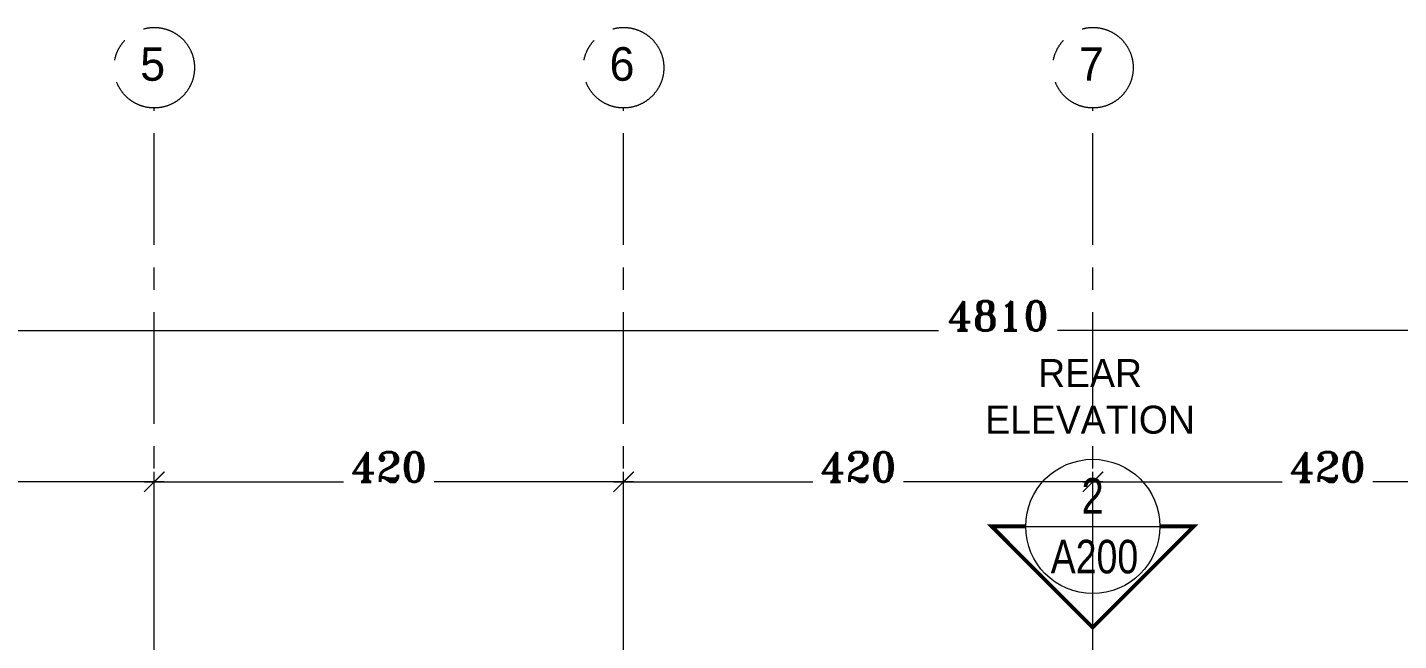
# Model space of a CAD drawing. Header units: millimetres. Extents: x -9083 to 924194, y -232449 to 321637.
# Drawn here: x 84150 to 96420, y 174707 to 180189 of the extents above; entities that cross this region are included whole.
import ezdxf
from ezdxf.enums import TextEntityAlignment as Align

# ---------------------------------------------------------------- set-up
doc = ezdxf.new("R2010")
doc.units = ezdxf.units.MM
doc.header["$LTSCALE"] = 400
doc.header["$MEASUREMENT"] = 0
doc.header["$PDMODE"] = 3
doc.linetypes.add('CENTER', pattern=[2, 1.25, -0.25, 0.25, -0.25])
doc.linetypes.add('CENTERX2', pattern=[4, 2.5, -0.5, 0.5, -0.5])
doc.layers.get('0').update_dxf_attribs({"lineweight": 0, "true_color": 0xff1414})
doc.layers.get('Defpoints').update_dxf_attribs({"color": 8, "lineweight": 5})
doc.layers.add('AXIES', color=7, linetype='CENTER', lineweight=0, true_color=0x949596)
for name, color, linetype, lineweight in [('AXIS DIMENSION', 8, 'Continuous', 5), ('GENERAL TEXT', 4, 'Continuous', 5), ('REFER SECTIONS', 8, 'Continuous', 5), ('TAG ELEVATIONS DETAIL', 8, 'Continuous', 9), ('WALL PROPOSED', 255, 'Continuous', 30)]:
    doc.layers.add(name, color=color, linetype=linetype, lineweight=lineweight)
doc.styles.add('arial', font='arial.ttf', dxfattribs={"width": 0.8, "height": 2.2})
doc.styles.add('ROMANT', font='romant.shx')
doc.styles.get("Standard").update_dxf_attribs({"font": 'GOTHIC.TTF', "height": 220})
doc.dimstyles.new('AXIS DIMENSION', dxfattribs={"dimscale": 1.2, "dimtxt": 220, "dimasz": 150, "dimexe": 75, "dimexo": 200, "dimgap": 50, "dimtad": 0, "dimdec": 0, "dimlfac": 0.1, "dimzin": 0, "dimdsep": 46, "dimtxsty": 'ROMANT', "dimblk": 'OBLIQUE', "dimcen": 200, "dimdle": 75, "dimclrd": 17, "dimclre": 94, "dimclrt": 3, "dimadec": 0, "dimazin": 0, "dimtfac": 0.5, "dimtdec": 0, "dimtix": 1, "dimtofl": 0, "dimtmove": 2, "dimatfit": 2, "dimfxl": 100, "dimtvp": 0.5, "dimtolj": 1, "dimtzin": 0, "dimlwd": -1, "dimlwe": -1, "dimarcsym": 0})

# ---------------------------------------------------------------- blocks, each defined once
blk = doc.blocks.new('A-ELEV-REF-ARROW-1')
at = {"layer": 'TAG ELEVATIONS DETAIL', "const_width": 34.3}
blk.add_lwpolyline([(600, 0), (904, 0), (0, -904), (-904, 0), (-600, 0)], dxfattribs=at)
at = {"layer": 'TAG ELEVATIONS DETAIL'}
blk.add_circle((0, 0), 600, dxfattribs=at)
blk = doc.blocks.new('A-ELEV-REF-1')
at = {"layer": 'TAG ELEVATIONS DETAIL', "linetype": 'Continuous'}
blk.add_line((-600, 0), (600, 0), dxfattribs=at)
at = {"layer": 'TAG ELEVATIONS DETAIL', "linetype": 'Continuous', "style": 'arial', "width": 0.8}
for tag, p in [('ELEV-NO', (-1, 276)), ('DRAWING-REF', (15, -270))]:
    blk.add_attdef(tag, text='', height=320, dxfattribs=at).set_placement(p, align=Align.MIDDLE)
blk = doc.blocks.new('_Oblique')
at = {"color": 0, "linetype": 'ByBlock', "lineweight": -2}
blk.add_line((-0.5, -0.5), (0.5, 0.5), dxfattribs=at)
blk = doc.blocks.new('*D160')
at = {"layer": 'AXIS DIMENSION', "color": 94, "ltscale": 20, "transparency": 16777216}
for p, q in [((6089883, 811189), (6089883, 813339)), ((6094081, 811189), (6094081, 813339))]:
    blk.add_line(p, q, dxfattribs=at)
at = {"layer": 'AXIS DIMENSION', "color": 17, "ltscale": 20, "transparency": 16777216}
for p, q in [((6089793, 813249), (6091576, 813249)), ((6094171, 813249), (6092387, 813249))]:
    blk.add_line(p, q, dxfattribs=at)
at = {"layer": 'Defpoints', "color": 0, "ltscale": 20, "transparency": 16777216}
for p in [(6094081, 813249), (6089883, 810949), (6094081, 810949)]:
    blk.add_point(p, dxfattribs=at)
at = {"layer": 'AXIS DIMENSION', "color": 17, "ltscale": 20, "transparency": 16777216, "xscale": 179.9999999999999, "yscale": 179.9999999999999, "zscale": 179.9999999999999, "rotation": 180}
blk.add_blockref('_Oblique', (6089883, 813249), dxfattribs=at)
at = {"layer": 'AXIS DIMENSION', "color": 17, "ltscale": 20, "transparency": 16777216, "xscale": 179.9999999999999, "yscale": 179.9999999999999, "zscale": 179.9999999999999}
blk.add_blockref('_Oblique', (6094081, 813249), dxfattribs=at)
at = {"layer": 'AXIS DIMENSION', "color": 3, "ltscale": 20, "transparency": 16777216, "insert": (6091982, 813381), "char_height": 264, "attachment_point": 5, "style": 'ROMANT'}
blk.add_mtext('\\A1;420', dxfattribs=at)
blk = doc.blocks.new('*D161')
at = {"layer": 'AXIS DIMENSION', "color": 94, "ltscale": 20, "transparency": 16777216}
for p, q in [((6094083, 811189), (6094083, 813339)), ((6098281, 811189), (6098281, 813339))]:
    blk.add_line(p, q, dxfattribs=at)
at = {"layer": 'AXIS DIMENSION', "color": 17, "ltscale": 20, "transparency": 16777216}
for p, q in [((6093993, 813249), (6095776, 813249)), ((6098371, 813249), (6096587, 813249))]:
    blk.add_line(p, q, dxfattribs=at)
at = {"layer": 'Defpoints', "color": 0, "ltscale": 20, "transparency": 16777216}
for p in [(6098281, 813249), (6094083, 810949), (6098281, 810949)]:
    blk.add_point(p, dxfattribs=at)
at = {"layer": 'AXIS DIMENSION', "color": 17, "ltscale": 20, "transparency": 16777216, "xscale": 179.9999999999999, "yscale": 179.9999999999999, "zscale": 179.9999999999999, "rotation": 180}
blk.add_blockref('_Oblique', (6094083, 813249), dxfattribs=at)
at = {"layer": 'AXIS DIMENSION', "color": 17, "ltscale": 20, "transparency": 16777216, "xscale": 179.9999999999999, "yscale": 179.9999999999999, "zscale": 179.9999999999999}
blk.add_blockref('_Oblique', (6098281, 813249), dxfattribs=at)
at = {"layer": 'AXIS DIMENSION', "color": 3, "ltscale": 20, "transparency": 16777216, "insert": (6096182, 813381), "char_height": 264, "attachment_point": 5, "style": 'ROMANT'}
blk.add_mtext('\\A1;420', dxfattribs=at)
blk = doc.blocks.new('*D162')
at = {"layer": 'AXIS DIMENSION', "color": 94, "ltscale": 20, "transparency": 16777216}
for p, q in [((6098283, 811189), (6098283, 813339)), ((6102481, 811189), (6102481, 813339))]:
    blk.add_line(p, q, dxfattribs=at)
at = {"layer": 'AXIS DIMENSION', "color": 17, "ltscale": 20, "transparency": 16777216}
for p, q in [((6098193, 813249), (6099976, 813249)), ((6102571, 813249), (6100787, 813249))]:
    blk.add_line(p, q, dxfattribs=at)
at = {"layer": 'Defpoints', "color": 0, "ltscale": 20, "transparency": 16777216}
for p in [(6102481, 813249), (6098283, 810949), (6102481, 810949)]:
    blk.add_point(p, dxfattribs=at)
at = {"layer": 'AXIS DIMENSION', "color": 17, "ltscale": 20, "transparency": 16777216, "xscale": 179.9999999999999, "yscale": 179.9999999999999, "zscale": 179.9999999999999, "rotation": 180}
blk.add_blockref('_Oblique', (6098283, 813249), dxfattribs=at)
at = {"layer": 'AXIS DIMENSION', "color": 17, "ltscale": 20, "transparency": 16777216, "xscale": 179.9999999999999, "yscale": 179.9999999999999, "zscale": 179.9999999999999}
blk.add_blockref('_Oblique', (6102481, 813249), dxfattribs=at)
at = {"layer": 'AXIS DIMENSION', "color": 3, "ltscale": 20, "transparency": 16777216, "insert": (6100382, 813381), "char_height": 264, "attachment_point": 5, "style": 'ROMANT'}
blk.add_mtext('\\A1;420', dxfattribs=at)
blk = doc.blocks.new('*D163')
at = {"layer": 'AXIS DIMENSION', "color": 94, "ltscale": 20, "transparency": 16777216}
for p, q in [((6102483, 811189), (6102483, 813339)), ((6106681, 811189), (6106681, 813339))]:
    blk.add_line(p, q, dxfattribs=at)
at = {"layer": 'AXIS DIMENSION', "color": 17, "ltscale": 20, "transparency": 16777216}
for p, q in [((6102393, 813249), (6104176, 813249)), ((6106771, 813249), (6104987, 813249))]:
    blk.add_line(p, q, dxfattribs=at)
at = {"layer": 'Defpoints', "color": 0, "ltscale": 20, "transparency": 16777216}
for p in [(6106681, 813249), (6102483, 810949), (6106681, 810949)]:
    blk.add_point(p, dxfattribs=at)
at = {"layer": 'AXIS DIMENSION', "color": 17, "ltscale": 20, "transparency": 16777216, "xscale": 179.9999999999999, "yscale": 179.9999999999999, "zscale": 179.9999999999999, "rotation": 180}
blk.add_blockref('_Oblique', (6102483, 813249), dxfattribs=at)
at = {"layer": 'AXIS DIMENSION', "color": 17, "ltscale": 20, "transparency": 16777216, "xscale": 179.9999999999999, "yscale": 179.9999999999999, "zscale": 179.9999999999999}
blk.add_blockref('_Oblique', (6106681, 813249), dxfattribs=at)
at = {"layer": 'AXIS DIMENSION', "color": 3, "ltscale": 20, "transparency": 16777216, "insert": (6104582, 813381), "char_height": 264, "attachment_point": 5, "style": 'ROMANT'}
blk.add_mtext('\\A1;420', dxfattribs=at)
blk = doc.blocks.new('*D157')
at = {"layer": 'AXIS DIMENSION', "color": 94, "ltscale": 20, "transparency": 16777216}
for p, q in [((6077583, 814797), (6077583, 814691)), ((6125683, 814797), (6125683, 814691))]:
    blk.add_line(p, q, dxfattribs=at)
at = {"layer": 'AXIS DIMENSION', "color": 17, "ltscale": 20, "transparency": 16777216}
for p, q in [((6077493, 814601), (6101101, 814601)), ((6125773, 814601), (6102164, 814601))]:
    blk.add_line(p, q, dxfattribs=at)
at = {"layer": 'Defpoints', "color": 0, "ltscale": 20, "transparency": 16777216}
for p in [(6077583, 814557), (6125683, 814601), (6125683, 814557)]:
    blk.add_point(p, dxfattribs=at)
at = {"layer": 'AXIS DIMENSION', "color": 17, "ltscale": 20, "transparency": 16777216, "xscale": 179.9999999999999, "yscale": 179.9999999999999, "zscale": 179.9999999999999, "rotation": 180}
blk.add_blockref('_Oblique', (6077583, 814601), dxfattribs=at)
at = {"layer": 'AXIS DIMENSION', "color": 17, "ltscale": 20, "transparency": 16777216, "xscale": 179.9999999999999, "yscale": 179.9999999999999, "zscale": 179.9999999999999}
blk.add_blockref('_Oblique', (6125683, 814601), dxfattribs=at)
at = {"layer": 'AXIS DIMENSION', "color": 3, "ltscale": 20, "transparency": 16777216, "insert": (6101633, 814733), "char_height": 264, "attachment_point": 5, "style": 'ROMANT'}
blk.add_mtext('\\A1;4810', dxfattribs=at)
blk = doc.blocks.new('hjhg')
at = {"layer": 'AXIES', "linetype": 'CENTERX2'}
for p, q in [((6094082.5, 791366), (6094082.5, 816591.3)), ((6098282.5, 791366), (6098282.5, 816591.3)), ((6102482.5, 791366), (6102482.5, 816591.3))]:
    blk.add_line(p, q, dxfattribs=at)
for centre in [(6094082.5, 816951.3), (6098282.5, 816951.3), (6102482.5, 816951.3)]:
    blk.add_circle(centre, 360, dxfattribs=at)
for s, p in [('5', (6093956.9, 816834.6)), ('6', (6098156.9, 816834.6)), ('7', (6102356.9, 816834.6))]:
    blk.add_text(s, height=300, dxfattribs=at).set_placement(p)
at = {"layer": 'AXIS DIMENSION', "ltscale": 20}
for base, p1, p2, picture, middle in [((6125682.5, 814601.5), (6077582.5, 814556.7), (6125682.5, 814556.7), '*D157', (6101632.5, 814733.5)), ((6094080.7, 813249.4), (6089882.5, 810948.9), (6094080.7, 810948.9), '*D160', (6091981.6, 813381.4)), ((6098280.7, 813249.4), (6094082.5, 810948.9), (6098280.7, 810948.9), '*D161', (6096181.6, 813381.4)), ((6102480.7, 813249.4), (6098282.5, 810948.9), (6102480.7, 810948.9), '*D162', (6100381.6, 813381.4)), ((6106680.7, 813249.4), (6102482.5, 810948.9), (6106680.7, 810948.9), '*D163', (6104581.6, 813381.4))]:
    dim = blk.add_linear_dim(base=base, p1=p1, p2=p2, dimstyle='AXIS DIMENSION', dxfattribs=at)
    dim.commit()
    dim.dimension.update_dxf_attribs({"geometry": picture, "text_midpoint": middle})

msp = doc.modelspace()

# ---------------------------------------------------------------- block references
at = {"layer": 'TAG ELEVATIONS DETAIL'}
msp.add_blockref('A-ELEV-REF-ARROW-1', (93683.618, 175727.51791), dxfattribs=at)
at = {"layer": 'TAG ELEVATIONS DETAIL', "ltscale": 800}
ref = msp.add_blockref('A-ELEV-REF-1', (93683.618, 175727.51791), dxfattribs=at)
ref.add_attrib('ELEV-NO', '2', dxfattribs={"linetype": 'Continuous', "height": 320, "style": 'arial', "width": 0.8}).set_placement((93682.51675, 176003.02632), align=Align.MIDDLE)
ref.add_attrib('DRAWING-REF', 'A200', dxfattribs={"layer": 'REFER SECTIONS', "linetype": 'Continuous', "height": 300, "style": 'arial', "width": 0.8}).set_placement((93699.0193, 175457.65297), align=Align.MIDDLE)
at = {"layer": 'WALL PROPOSED'}
msp.add_blockref('hjhg', (-6008797.0977, -637121.91356), dxfattribs=at)

# ---------------------------------------------------------------- texts
at = {"layer": 'GENERAL TEXT', "insert": (93659.66928, 177224.00205), "char_height": 250, "width": 2774.0642767, "attachment_point": 2}
msp.add_mtext('REAR \\PELEVATION', dxfattribs=at)

doc.saveas('drawing.dxf')
